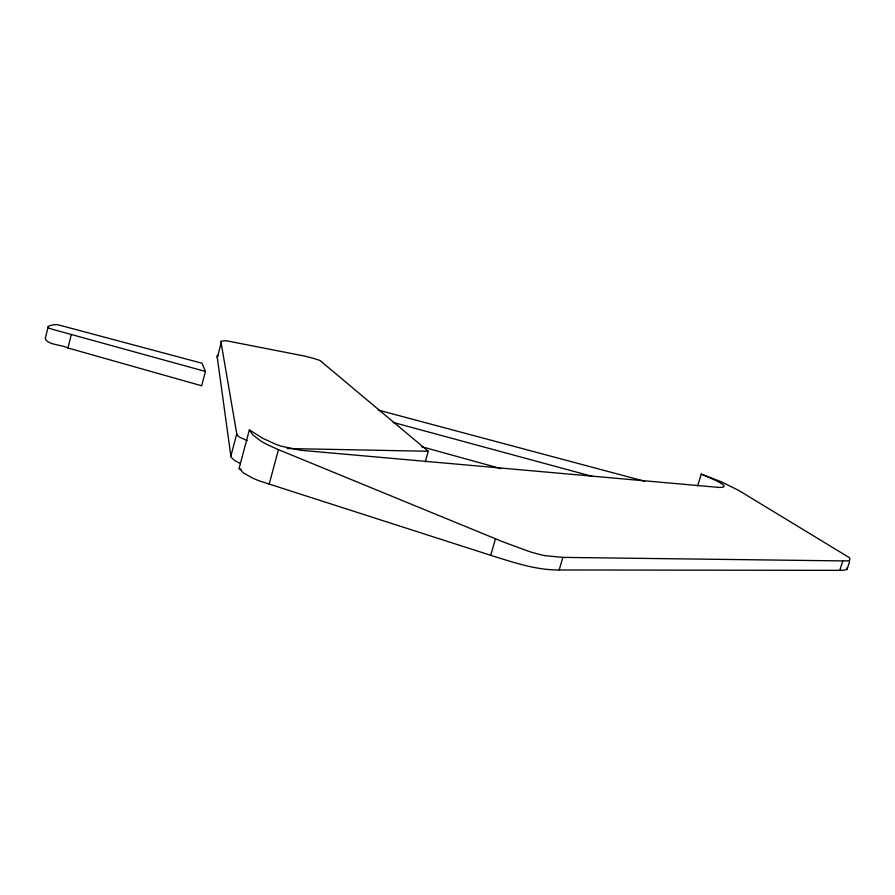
<?xml version="1.0" encoding="UTF-8"?>
<svg xmlns="http://www.w3.org/2000/svg" width="895" height="895" viewBox="0 0 895 895"><rect width="100%" height="100%" fill="white"/><g stroke="black" fill="none" stroke-linecap="round" stroke-linejoin="round"><path stroke-width="1.34" d="M48.106 326.955L45.276 338.366C46.864 344.989 62.158 344.698 67.942 347.976L201.677 385.79L205.425 371.447L202.057 363.247L62.471 325.959A11.825 0.615 14.6 0 0 59.529 325.31C57.795 323.33 42.926 326.071 49.639 328.353A17.083 0.929 14.5 0 0 51.932 329.159L205.425 371.447M67.942 347.976L71.253 334.696M240.486 463.565L234.501 460.466L231.011 457.099L217.306 357.709L221.154 342.975L220.763 341.208L225.294 340.704A10.046 1.029 11 0 1 227.084 340.906L303.26 355.818A13.705 1.41 11.3 0 1 306.012 356.434L307.813 356.87A29.155 3.032 11.2 0 1 315.062 358.861L318.407 359.935A19.701 2.047 11.3 0 1 320.197 360.64L428.235 451.259L425.27 461.82M230.832 456.271L236.761 433.874L221.154 342.975M849.556 561.691L847.028 569.556L842.542 570.361L559.162 569.958C537.38 570.193 516.381 563.279 495.796 556.947L260.042 481.141A40.577 7.048 14.9 0 1 252.535 478.053L243.597 473.086L239.11 468.376L249.358 429.857L262.794 438.326L276.018 444.356A21.916 4.609 18.9 0 0 281.589 446.269L300.586 450.252L719.211 487.439C736.048 487.652 703.772 475.435 701.232 474.093L697.619 485.996M269.138 484.307L278.446 449.659L268.5 445.195A41.114 8.648 19 0 1 260.926 441.078L252.86 434.981L249.358 429.857M490.706 555.325L495.461 538.801M559.162 569.958L562.854 557.384L842.777 560.908C844.757 560.65 851.268 561.937 849.78 558.39A25.586 3.837 22.1 0 0 848.527 557.137L738.878 490.527L721.146 481.745L701.232 474.093M839.778 570.383L842.777 560.908M218.257 355.259L216.881 355.975L217.306 357.709M562.854 557.384L545.144 555.683A44.112 9.498 20.9 0 1 538.745 554.218L536.351 553.591A50.209 10.774 20.9 0 1 528.979 551.432L502.632 541.721L278.446 449.659M428.235 451.259L287.194 448.529M378.115 410.044L644.635 481.241M393.084 422.384L593.016 476.587M421.623 446.694L500.931 468.611M239.11 468.376L241.147 469.495M846.513 568.135L847.185 569.175M236.761 433.874L237.958 435.932A33.361 5.236 11 0 0 239.961 437.286A37.601 5.896 11 0 0 241.18 437.923A38.004 5.963 11 0 0 247.311 440.429"/></g></svg>
